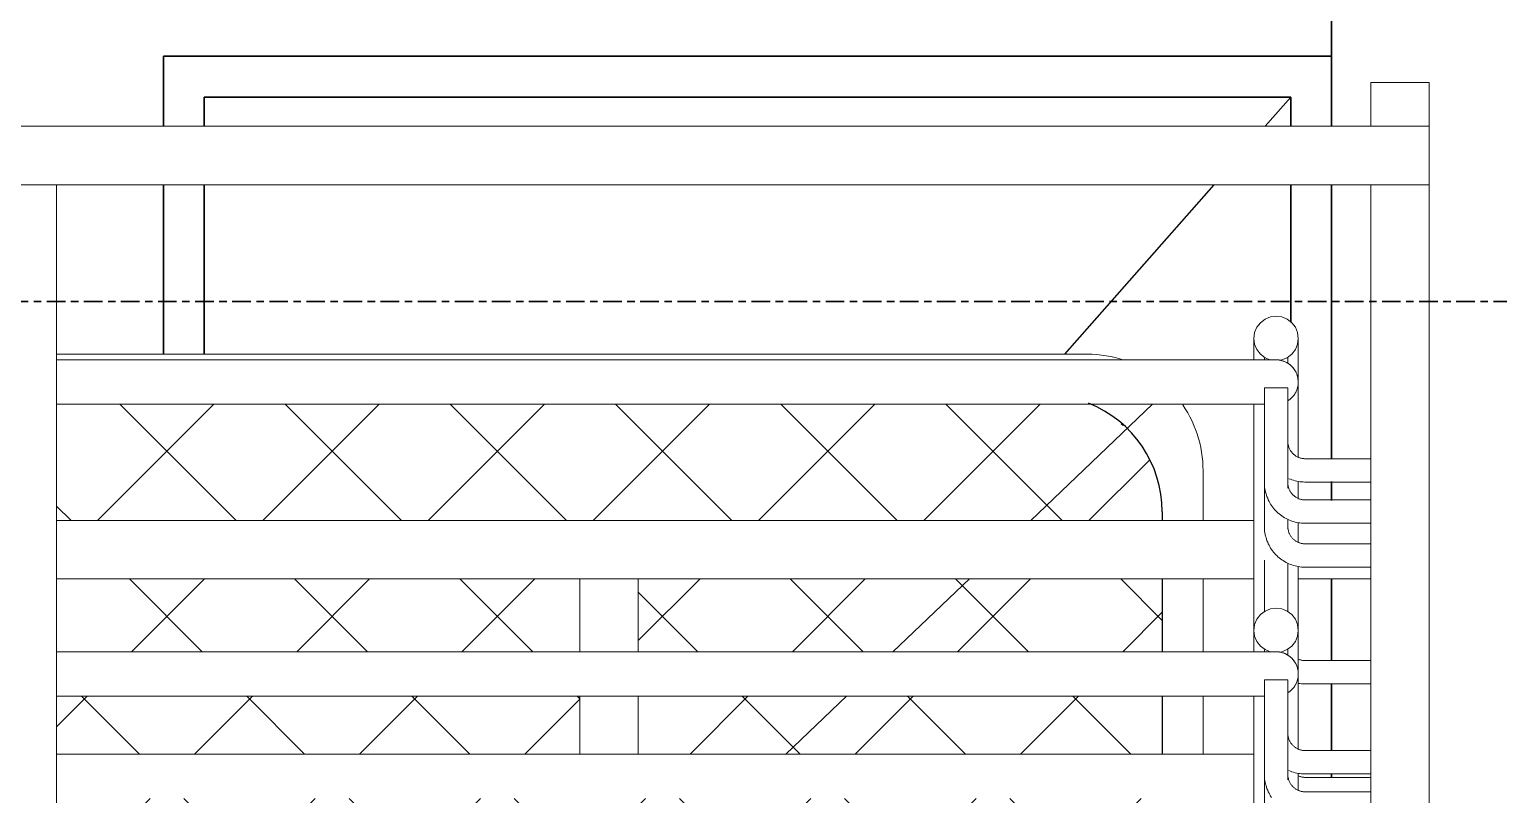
# Model space of a CAD drawing. Header units: millimetres. Extents: x -187664 to 435448, y -313239 to 299894.
# Drawn here: x 84035 to 85293, y -224818 to -224162 of the extents above; entities that cross this region are included whole.
import ezdxf

# ---------------------------------------------------------------- set-up
doc = ezdxf.new("R2010")
doc.units = ezdxf.units.MM
doc.linetypes.add('Centre', pattern=[31.75, 6.35, -4.7625, 15.875, -4.7625])
doc.layers.add('000 - EXISTING_CANOPY_MAIN_COLOR_1', color=7, linetype='Continuous')
for name, color, linetype, lineweight in [('A-DOOR-E', 7, 'Continuous', 25), ('A-DOOR-FRAM', 7, 'Continuous', 9), ('A-DOOR-OPNG', 7, 'Continuous', 9), ('A-FLOR-HRAL', 7, 'Continuous', 25), ('A-FLOR-LEVL', 7, 'Continuous', 35), ('I-WALL-E', 7, 'Continuous', 35), ('WALL-E', 7, 'Continuous', 35)]:
    doc.layers.add(name, color=color, linetype=linetype, lineweight=lineweight)

# ---------------------------------------------------------------- blocks, each defined once
blk = doc.blocks.new('Railing - RL7_Baluster Post-12396229-2150-01 ENTRANCE 1 ELEVATION 4')
at = {"layer": 'A-FLOR-HRAL', "color": 7, "lineweight": 9}
for p, q in [((17830.5, 102620), (17830.5, 103562.4)), ((17830.5, 102620), (17830.5, 103562.4)), ((17880.5, 103562.4), (17880.5, 102462.4)), ((17880.5, 102462.4), (17880.5, 103562.4)), ((17739.5, 103345), (17739.5, 103307.4)), ((17759.5, 103340.2), (17759.5, 103345)), ((17759.5, 103307.4), (17759.5, 103313.6)), ((17830.5, 103292.4), (17774.5, 103292.4)), ((17830.5, 103282.4), (17830.5, 103291.1)), ((17830.5, 103291.1), (17830.5, 103282.4)), ((17830.5, 103282.4), (17830.5, 103275.3)), ((17830.5, 103275.3), (17830.5, 103282.4)), ((17774.5, 103272.4), (17830.5, 103272.4)), ((17830.5, 103275.3), (17830.5, 103273.7)), ((17830.5, 103273.7), (17830.5, 103275.3)), ((17739.5, 103095), (17739.5, 103057.4)), ((17759.5, 103090.2), (17759.5, 103095))]:
    blk.add_line(p, q, dxfattribs=at)
at = {"layer": 'A-FLOR-HRAL', "color": 7, "lineweight": 9, "flags": 128}
for points in [[(17739.5, 103307.4), (17739.5, 103306), (17739.6, 103304.6), (17739.7, 103303.2), (17739.9, 103301.8), (17740.2, 103300.5), (17740.5, 103299.1), (17740.9, 103297.7), (17741.3, 103296.4), (17741.7, 103295.1), (17742.3, 103293.8), (17742.8, 103292.5), (17743.5, 103291.2), (17744.1, 103290), (17744.8, 103288.8), (17745.6, 103287.6), (17746.4, 103286.5), (17747.3, 103285.4), (17748.2, 103284.3), (17749.1, 103283.3), (17750.1, 103282.3), (17751.1, 103281.3), (17752.2, 103280.4), (17753.3, 103279.6), (17754.4, 103278.7), (17755.6, 103278), (17756.8, 103277.2), (17758, 103276.5), (17759.2, 103275.9), (17760.5, 103275.3), (17761.8, 103274.8), (17763.1, 103274.3), (17764.5, 103273.9), (17765.8, 103273.5), (17767.2, 103273.2), (17768.5, 103272.9), (17769.9, 103272.7), (17771.3, 103272.5), (17772.7, 103272.4), (17774.1, 103272.4), (17774.5, 103272.4)], [(17774.5, 103292.4), (17773.9, 103292.4), (17773.3, 103292.5), (17772.7, 103292.5), (17772.1, 103292.6), (17771.5, 103292.7), (17770.9, 103292.8), (17770.4, 103293), (17769.8, 103293.2), (17769.2, 103293.4), (17768.7, 103293.6), (17768.1, 103293.8), (17767.6, 103294.1), (17767, 103294.4), (17766.5, 103294.7), (17766, 103295), (17765.5, 103295.4), (17765.1, 103295.7), (17764.6, 103296.1), (17764.2, 103296.5), (17763.7, 103297), (17763.3, 103297.4), (17762.9, 103297.8), (17762.6, 103298.3), (17762.2, 103298.8), (17761.9, 103299.3), (17761.6, 103299.8), (17761.3, 103300.3), (17761, 103300.9), (17760.7, 103301.4), (17760.5, 103302), (17760.3, 103302.5), (17760.1, 103303.1), (17760, 103303.7), (17759.8, 103304.3), (17759.7, 103304.9), (17759.6, 103305.4), (17759.6, 103306), (17759.5, 103306.6), (17759.5, 103307.2), (17759.5, 103307.4)]]:
    blk.add_lwpolyline(points, dxfattribs=at)
blk = doc.blocks.new('Railing - RL7_Baluster Post-V143-2150-01 ENTRANCE 1 ELEVATION 4')
at = {"layer": 'A-FLOR-HRAL', "color": 7, "lineweight": 9}
for p, q in [((17830.5, 102620), (17830.5, 103462.4)), ((17830.5, 102620), (17830.5, 103462.4)), ((17880.5, 103462.4), (17880.5, 102362.4)), ((17880.5, 102362.4), (17880.5, 103462.4)), ((17739.5, 103278.5), (17739.5, 103234.5)), ((17759.5, 103234.5), (17759.5, 103275.3)), ((17830.5, 103192.4), (17774.5, 103192.4)), ((17830.5, 103182.4), (17830.5, 103191.1)), ((17830.5, 103191.1), (17830.5, 103182.4)), ((17830.5, 103182.4), (17830.5, 103173.7)), ((17830.5, 103173.7), (17830.5, 103182.4)), ((17774.5, 103172.4), (17830.5, 103172.4))]:
    blk.add_line(p, q, dxfattribs=at)
at = {"layer": 'A-FLOR-HRAL', "color": 7, "lineweight": 9, "flags": 128}
for points in [[(17774.5, 103192.4), (17773.9, 103192.4), (17773.3, 103192.5), (17772.7, 103192.5), (17772.1, 103192.6), (17771.5, 103192.7), (17770.9, 103192.8), (17770.4, 103193), (17769.8, 103193.2), (17769.2, 103193.4), (17768.7, 103193.6)], [(17768.5, 103172.9), (17769.9, 103172.7), (17771.3, 103172.5), (17772.7, 103172.4), (17774.1, 103172.4), (17774.5, 103172.4)]]:
    blk.add_lwpolyline(points, dxfattribs=at)
blk = doc.blocks.new('Railing - RL7_Baluster Post-V144-2150-01 ENTRANCE 1 ELEVATION 4')
at = {"layer": 'A-FLOR-HRAL', "color": 7, "lineweight": 9}
for p, q in [((17830.5, 102620), (17830.5, 103362.4)), ((17830.5, 102620), (17830.5, 103362.4)), ((17880.5, 103362.4), (17880.5, 102262.4)), ((17880.5, 102262.4), (17880.5, 103362.4)), ((17830.5, 103092.4), (17774.5, 103092.4)), ((17830.5, 103082.4), (17830.5, 103091.1)), ((17830.5, 103091.1), (17830.5, 103082.4)), ((17830.5, 103082.4), (17830.5, 103079.9)), ((17830.5, 103079.9), (17830.5, 103082.4)), ((17830.5, 103079.8), (17830.5, 103073.7)), ((17830.5, 103073.7), (17830.5, 103079.8))]:
    blk.add_line(p, q, dxfattribs=at)
at = {"layer": 'A-FLOR-HRAL', "color": 7, "lineweight": 9, "flags": 128}
blk.add_lwpolyline([(17774.5, 103092.4), (17773.9, 103092.4), (17773.3, 103092.5), (17772.7, 103092.5), (17772.1, 103092.6), (17771.5, 103092.7), (17770.9, 103092.8), (17770.4, 103093), (17769.8, 103093.2), (17769.2, 103093.4), (17768.7, 103093.6)], dxfattribs=at)
blk = doc.blocks.new('Railing - RL7_Baluster Post-V145-2150-01 ENTRANCE 1 ELEVATION 4')
at = {"layer": 'A-FLOR-HRAL', "color": 7, "lineweight": 9}
for p, q in [((17830.5, 102620), (17830.5, 103262.4)), ((17830.5, 102620), (17830.5, 103262.4)), ((17880.5, 103262.4), (17880.5, 102162.4)), ((17880.5, 102162.4), (17880.5, 103262.4))]:
    blk.add_line(p, q, dxfattribs=at)
blk = doc.blocks.new('Railing - RL7_Baluster Post-V146-2150-01 ENTRANCE 1 ELEVATION 4')
at = {"layer": 'A-FLOR-HRAL', "color": 7, "lineweight": 9}
for p, q in [((17153.5, 103262.4), (17203.5, 103262.4)), ((17203.5, 103262.4), (17153.5, 103262.4)), ((17153.5, 103262.4), (17153.5, 103200)), ((17153.5, 103200), (17153.5, 103262.4)), ((17203.5, 103200), (17203.5, 103262.4)), ((17203.5, 103200), (17203.5, 103262.4)), ((17153.5, 103162), (17153.5, 103112.4)), ((17153.5, 103112.4), (17153.5, 103162)), ((17203.5, 103112.4), (17203.5, 103162)), ((17203.5, 103112.4), (17203.5, 103162))]:
    blk.add_line(p, q, dxfattribs=at)
blk = doc.blocks.new('Railing - RL7_Baluster Post-V153-2150-01 ENTRANCE 1 ELEVATION 4')
at = {"layer": '000 - EXISTING_CANOPY_MAIN_COLOR_1', "color": 7, "lineweight": 9}
for p, q in [((17830.5, 102620), (17830.5, 103262.4)), ((17830.5, 102620), (17830.5, 103262.4)), ((17880.5, 103262.4), (17880.5, 102162.4)), ((17880.5, 102162.4), (17880.5, 103262.4))]:
    blk.add_line(p, q, dxfattribs=at)
blk = doc.blocks.new('Railing - RL7_Baluster Post-V154-2150-01 ENTRANCE 1 ELEVATION 4')
at = {"layer": '000 - EXISTING_CANOPY_MAIN_COLOR_1', "color": 7, "lineweight": 9}
for p, q in [((17830.5, 103262.4), (17830.5, 102620)), ((17830.5, 102620), (17830.5, 103262.4)), ((17880.5, 102162.4), (17880.5, 103262.4)), ((17880.5, 102162.4), (17880.5, 103262.4))]:
    blk.add_line(p, q, dxfattribs=at)
blk = doc.blocks.new('Railing - RL7_Baluster Post-V157-2150-01 ENTRANCE 1 ELEVATION 4')
at = {"layer": '000 - EXISTING_CANOPY_MAIN_COLOR_1', "color": 7, "lineweight": 9}
for p, q in [((17880.5, 103635.3), (17880.5, 102535.3)), ((17880.5, 102535.3), (17880.5, 103635.3)), ((17830.5, 102620), (17830.5, 103600)), ((17830.5, 102620), (17830.5, 103600)), ((17739.5, 103451.5), (17739.5, 103450)), ((17759.5, 103447.1), (17759.5, 103451.5)), ((17830.5, 103365.3), (17774.5, 103365.3)), ((17830.5, 103355.3), (17830.5, 103364)), ((17830.5, 103364), (17830.5, 103355.3)), ((17774.5, 103345.3), (17830.5, 103345.3)), ((17830.5, 103355.3), (17830.5, 103353.5)), ((17830.5, 103353.5), (17830.5, 103355.3)), ((17830.5, 103352.7), (17830.5, 103346.7)), ((17830.5, 103346.7), (17830.5, 103352.7)), ((17739.5, 103201.5), (17739.5, 103200)), ((17759.5, 103197.1), (17759.5, 103201.5)), ((17830.5, 103115.3), (17774.5, 103115.3)), ((17830.5, 103105.3), (17830.5, 103114)), ((17830.5, 103114), (17830.5, 103105.3)), ((17830.5, 103105.3), (17830.5, 103096.7)), ((17830.5, 103096.7), (17830.5, 103105.3)), ((17774.5, 103095.3), (17830.5, 103095.3))]:
    blk.add_line(p, q, dxfattribs=at)
at = {"layer": '000 - EXISTING_CANOPY_MAIN_COLOR_1', "color": 7, "lineweight": 9, "flags": 128}
for points in [[(17774.5, 103365.3), (17773.9, 103365.3), (17773.3, 103365.4), (17772.7, 103365.4), (17772.1, 103365.5), (17771.5, 103365.6), (17770.9, 103365.8), (17770.4, 103365.9), (17769.8, 103366.1), (17769.2, 103366.3), (17768.7, 103366.5), (17768.1, 103366.7), (17767.6, 103367), (17767, 103367.3), (17766.5, 103367.6), (17766, 103367.9), (17765.5, 103368.3), (17765.1, 103368.7), (17764.6, 103369), (17764.2, 103369.4), (17763.7, 103369.9), (17763.3, 103370.3), (17762.9, 103370.8), (17762.6, 103371.2), (17762.2, 103371.7), (17761.9, 103372.2), (17761.6, 103372.7), (17761.3, 103373.3), (17761, 103373.8), (17760.7, 103374.3), (17760.5, 103374.9), (17760.3, 103375.4), (17760.1, 103376), (17760, 103376.6), (17759.8, 103377.2), (17759.7, 103377.8), (17759.6, 103378.4), (17759.6, 103379), (17759.5, 103379.6)], [(17760.5, 103348.2), (17761.8, 103347.7), (17763.1, 103347.2), (17764.5, 103346.8), (17765.8, 103346.4), (17767.2, 103346.1), (17768.5, 103345.8), (17769.9, 103345.6), (17771.3, 103345.5), (17772.7, 103345.4), (17774.1, 103345.3), (17774.5, 103345.3)], [(17774.5, 103115.3), (17773.9, 103115.3), (17773.3, 103115.4), (17772.7, 103115.4), (17772.1, 103115.5), (17771.5, 103115.6), (17770.9, 103115.8), (17770.4, 103115.9), (17769.8, 103116.1), (17769.2, 103116.3), (17768.7, 103116.5), (17768.1, 103116.7), (17767.6, 103117), (17767, 103117.3), (17766.5, 103117.6), (17766, 103117.9), (17765.5, 103118.3), (17765.1, 103118.7), (17764.6, 103119), (17764.2, 103119.4), (17763.7, 103119.9), (17763.3, 103120.3), (17762.9, 103120.8), (17762.6, 103121.2), (17762.2, 103121.7), (17761.9, 103122.2), (17761.6, 103122.7), (17761.3, 103123.3), (17761, 103123.8), (17760.7, 103124.3), (17760.5, 103124.9), (17760.3, 103125.4), (17760.1, 103126), (17760, 103126.6), (17759.8, 103127.2), (17759.7, 103127.8), (17759.6, 103128.4), (17759.6, 103129), (17759.5, 103129.6)], [(17760.5, 103098.2), (17761.8, 103097.7), (17763.1, 103097.2), (17764.5, 103096.8), (17765.8, 103096.4), (17767.2, 103096.1), (17768.5, 103095.8), (17769.9, 103095.6), (17771.3, 103095.5), (17772.7, 103095.4), (17774.1, 103095.3), (17774.5, 103095.3)]]:
    blk.add_lwpolyline(points, dxfattribs=at)
blk = doc.blocks.new('Railing - Railing-6648742-2150-01 ENTRANCE 1 ELEVATION 4')
at = {"layer": 'A-FLOR-HRAL', "color": 7, "lineweight": 9}
for p, q in [((17730.5, 103468.3), (17730.5, 103450)), ((17768.5, 103366.1), (17768.5, 103468.3)), ((17730.5, 103412), (17730.5, 103200)), ((17768.5, 103330.8), (17768.5, 103345.9)), ((17768.5, 103293.2), (17768.5, 103310.6)), ((17768.5, 103193.2), (17768.5, 103273)), ((17730.5, 103218.3), (17730.5, 103200)), ((17768.5, 103116.1), (17768.5, 103218.3)), ((17768.5, 103116.1), (17768.5, 103173)), ((17730.5, 103162), (17730.5, 103093.4)), ((17730.5, 103162), (17730.5, 102843.4)), ((17730.5, 103112.4), (16705.5, 103112.4)), ((17768.5, 103093.4), (17768.5, 103095.9)), ((17768.5, 103080.8), (17768.5, 103095.9))]:
    blk.add_line(p, q, dxfattribs=at)
at = {"layer": 'A-FLOR-HRAL', "color": 7, "lineweight": 9, "flags": 128}
for points in [[(17768.5, 103468.3), (17767.9, 103473.3), (17766, 103477.9), (17762.9, 103481.8), (17759, 103484.8), (17754.4, 103486.8), (17749.5, 103487.4), (17744.6, 103486.8), (17740, 103484.8), (17736.1, 103481.8), (17733, 103477.9), (17731.1, 103473.3), (17730.5, 103468.3)], [(17730.5, 103468.3), (17731.1, 103463.4), (17733, 103458.8), (17736.1, 103454.9), (17740, 103451.8), (17744.4, 103450)], [(17752.3, 103449.5), (17754.4, 103449.9), (17759, 103451.8), (17762.9, 103454.9), (17766, 103458.8), (17767.9, 103463.4), (17768.5, 103468.3)], [(17768.5, 103218.3), (17767.9, 103223.3), (17766, 103227.9), (17762.9, 103231.8), (17759, 103234.8), (17754.4, 103236.8), (17749.5, 103237.4), (17744.6, 103236.8), (17740, 103234.8), (17736.1, 103231.8), (17733, 103227.9), (17731.1, 103223.3), (17730.5, 103218.3)], [(17730.5, 103218.3), (17731.1, 103213.4), (17733, 103208.8), (17736.1, 103204.9), (17740, 103201.8), (17744.4, 103200)], [(17752.3, 103199.5), (17754.4, 103199.9), (17759, 103201.8), (17762.9, 103204.9), (17766, 103208.8), (17767.9, 103213.4), (17768.5, 103218.3)]]:
    blk.add_lwpolyline(points, dxfattribs=at)
at = {"color": 7}
for name in ['Railing - RL7_Baluster Post-V157-2150-01 ENTRANCE 1 ELEVATION 4', 'Railing - RL7_Baluster Post-12396229-2150-01 ENTRANCE 1 ELEVATION 4', 'Railing - RL7_Baluster Post-V143-2150-01 ENTRANCE 1 ELEVATION 4', 'Railing - RL7_Baluster Post-V144-2150-01 ENTRANCE 1 ELEVATION 4', 'Railing - RL7_Baluster Post-V146-2150-01 ENTRANCE 1 ELEVATION 4', 'Railing - RL7_Baluster Post-V145-2150-01 ENTRANCE 1 ELEVATION 4', 'Railing - RL7_Baluster Post-V153-2150-01 ENTRANCE 1 ELEVATION 4', 'Railing - RL7_Baluster Post-V154-2150-01 ENTRANCE 1 ELEVATION 4']:
    blk.add_blockref(name, (0, 0), dxfattribs=at)
blk = doc.blocks.new('Top Rail Type - Top Rail_Internal_-6648773-2150-01 ENTRANCE 1 ELEVATION 4')
at = {"layer": 'A-FLOR-HRAL', "color": 7, "lineweight": 9}
for p, q in [((17880.5, 103687.4), (17830.5, 103687.4)), ((17830.5, 103687.4), (17830.5, 103650)), ((17830.5, 103687.4), (17830.5, 103650)), ((17880.5, 103637.2), (17880.5, 103687.4)), ((17880.5, 103312.4), (17880.5, 103687.4)), ((17880.5, 103637.2), (17880.5, 103262.4)), ((17830.5, 103600), (17830.5, 103262.4)), ((17830.5, 103600), (17830.5, 103312.4)), ((16705.5, 103312.4), (17730.5, 103312.4)), ((17730.5, 103312.4), (16705.5, 103312.4)), ((17830.5, 103312.4), (17830.5, 103262.4)), ((17880.5, 103262.4), (17880.5, 103312.4)), ((17730.5, 103262.4), (16705.5, 103262.4)), ((17730.5, 103262.4), (16705.5, 103262.4)), ((17830.5, 103262.4), (17768.5, 103262.4)), ((17830.5, 103262.4), (17768.5, 103262.4))]:
    blk.add_line(p, q, dxfattribs=at)
blk = doc.blocks.new('Railing - RL7_Baluster Post-V161-2150-01 ENTRANCE 1 ELEVATION 4')
at = {"layer": '000 - EXISTING_CANOPY_MAIN_COLOR_1', "color": 7, "lineweight": 9}
for p, q in [((13105.5, 103600), (13055.5, 103600)), ((13055.5, 103600), (13105.5, 103600)), ((13105.5, 103600), (13105.5, 102500)), ((13105.5, 102620), (13105.5, 103600))]:
    blk.add_line(p, q, dxfattribs=at)
blk = doc.blocks.new('Railing - RL7_Baluster Post-V162-2150-01 ENTRANCE 1 ELEVATION 4')
at = {"layer": '000 - EXISTING_CANOPY_MAIN_COLOR_1', "color": 7, "lineweight": 9}
for p, q in [((17880.5, 103600), (17830.5, 103600)), ((17830.5, 103600), (17880.5, 103600)), ((17830.5, 102620), (17830.5, 103600)), ((17830.5, 102620), (17830.5, 103600)), ((17880.5, 103600), (17880.5, 102500)), ((17880.5, 102500), (17880.5, 103600)), ((17830.5, 103320), (17830.5, 103328.7)), ((17830.5, 103328.7), (17830.5, 103320)), ((17830.5, 103320), (17830.5, 103315)), ((17830.5, 103315), (17830.5, 103320)), ((17830.5, 103314.4), (17830.5, 103311.3)), ((17830.5, 103311.3), (17830.5, 103314.4)), ((17830.5, 103070), (17830.5, 103078.7)), ((17830.5, 103078.7), (17830.5, 103070))]:
    blk.add_line(p, q, dxfattribs=at)
at = {"layer": '000 - EXISTING_CANOPY_MAIN_COLOR_1', "color": 7, "lineweight": 9, "flags": 128}
for points in [[(17739.5, 103345), (17739.5, 103343.6), (17739.6, 103342.2), (17739.7, 103340.8), (17739.9, 103339.4), (17740.2, 103338), (17740.5, 103336.7), (17740.9, 103335.3), (17741.3, 103334), (17741.7, 103332.7), (17742.3, 103331.4), (17742.8, 103330.1), (17743.5, 103328.8), (17744.1, 103327.6), (17744.8, 103326.4), (17745.6, 103325.2)], [(17760.3, 103340.1), (17760.1, 103340.7), (17760, 103341.3), (17759.8, 103341.9), (17759.7, 103342.5), (17759.6, 103343), (17759.6, 103343.6), (17759.5, 103344.2), (17759.5, 103344.8), (17759.5, 103345)], [(17764.2, 103334.1), (17763.7, 103334.5), (17763.3, 103335), (17762.9, 103335.4), (17762.6, 103335.9), (17762.2, 103336.4), (17761.9, 103336.9), (17761.6, 103337.4), (17761.3, 103337.9), (17761, 103338.5)], [(17774.5, 103330), (17773.9, 103330), (17773.3, 103330), (17772.7, 103330.1), (17772.1, 103330.2), (17771.5, 103330.3), (17770.9, 103330.4), (17770.4, 103330.6), (17769.8, 103330.8), (17769.2, 103331), (17768.7, 103331.2)], [(17751.1, 103318.9), (17752.2, 103318), (17753.3, 103317.2), (17754.4, 103316.3)], [(17756.8, 103314.8), (17758, 103314.1), (17759.2, 103313.5), (17760.5, 103312.9), (17761.8, 103312.4), (17763.1, 103311.9), (17764.5, 103311.5), (17765.8, 103311.1), (17767.2, 103310.8), (17768.5, 103310.5), (17769.9, 103310.3), (17771.3, 103310.1), (17772.7, 103310), (17774.1, 103310), (17774.5, 103310)], [(17739.5, 103095), (17739.5, 103093.6), (17739.6, 103092.2), (17739.7, 103090.8), (17739.9, 103089.4), (17740.2, 103088), (17740.5, 103086.7), (17740.9, 103085.3), (17741.3, 103084), (17741.7, 103082.7), (17742.3, 103081.4), (17742.8, 103080.1)], [(17760.3, 103090.1), (17760.1, 103090.7), (17760, 103091.3), (17759.8, 103091.9), (17759.7, 103092.5), (17759.6, 103093), (17759.6, 103093.6), (17759.5, 103094.2), (17759.5, 103094.8), (17759.5, 103095)], [(17764.2, 103084.1), (17763.7, 103084.5), (17763.3, 103085), (17762.9, 103085.4), (17762.6, 103085.9), (17762.2, 103086.4), (17761.9, 103086.9), (17761.6, 103087.4), (17761.3, 103087.9), (17761, 103088.5)], [(17774.5, 103080), (17773.9, 103080), (17773.3, 103080), (17772.7, 103080.1), (17772.1, 103080.2), (17771.5, 103080.3), (17770.9, 103080.4), (17770.4, 103080.6), (17769.8, 103080.8), (17769.2, 103081), (17768.7, 103081.2)], [(17743.5, 103078.8), (17744.1, 103077.6), (17744.8, 103076.4), (17745.6, 103075.2)]]:
    blk.add_lwpolyline(points, dxfattribs=at)
blk = doc.blocks.new('Railing - RL7_Baluster Post-V164-2150-01 ENTRANCE 1 ELEVATION 4')
at = {"layer": '000 - EXISTING_CANOPY_MAIN_COLOR_1', "color": 7, "lineweight": 9}
for p, q in [((17880.5, 103600), (17830.5, 103600)), ((17830.5, 103600), (17880.5, 103600)), ((17830.5, 102620), (17830.5, 103600)), ((17830.5, 102500), (17830.5, 103600)), ((17880.5, 103600), (17880.5, 102500)), ((17880.5, 102500), (17880.5, 103600)), ((17739.5, 103426), (17739.5, 103345)), ((17739.5, 103426), (17749.5, 103426)), ((17749.5, 103426), (17740.8, 103426)), ((17749.5, 103426), (17759.5, 103426)), ((17755.8, 103426), (17749.5, 103426)), ((17758.2, 103426), (17756.6, 103426)), ((17759.5, 103345), (17759.5, 103426)), ((17830.5, 103330), (17774.5, 103330)), ((17830.5, 103320), (17830.5, 103328.7)), ((17830.5, 103328.7), (17830.5, 103320)), ((17830.5, 103320), (17830.5, 103315)), ((17830.5, 103315), (17830.5, 103320)), ((17774.5, 103310), (17830.5, 103310)), ((17830.5, 103314.4), (17830.5, 103311.3)), ((17830.5, 103311.3), (17830.5, 103314.4)), ((17739.5, 103176), (17739.5, 103095)), ((17739.5, 103176), (17749.5, 103176)), ((17749.5, 103176), (17740.8, 103176)), ((17749.5, 103176), (17759.5, 103176)), ((17755.8, 103176), (17749.5, 103176)), ((17758.2, 103176), (17756.6, 103176)), ((17759.5, 103095), (17759.5, 103176)), ((17830.5, 103080), (17774.5, 103080)), ((17830.5, 103070), (17830.5, 103078.7)), ((17830.5, 103078.7), (17830.5, 103070))]:
    blk.add_line(p, q, dxfattribs=at)
at = {"layer": '000 - EXISTING_CANOPY_MAIN_COLOR_1', "color": 7, "lineweight": 9, "flags": 128}
for points in [[(17739.5, 103345), (17739.5, 103343.6), (17739.6, 103342.2), (17739.7, 103340.8), (17739.9, 103339.4), (17740.2, 103338), (17740.5, 103336.7), (17740.9, 103335.3), (17741.3, 103334), (17741.7, 103332.7), (17742.3, 103331.4), (17742.8, 103330.1), (17743.5, 103328.8), (17744.1, 103327.6), (17744.8, 103326.4), (17745.6, 103325.2), (17746.4, 103324.1), (17747.3, 103323), (17748.2, 103321.9), (17749.1, 103320.9), (17750.1, 103319.9), (17751.1, 103318.9), (17752.2, 103318), (17753.3, 103317.2), (17754.4, 103316.3), (17755.6, 103315.5), (17756.8, 103314.8), (17758, 103314.1), (17759.2, 103313.5), (17760.5, 103312.9), (17761.8, 103312.4), (17763.1, 103311.9), (17764.5, 103311.5), (17765.8, 103311.1), (17767.2, 103310.8), (17768.5, 103310.5), (17769.9, 103310.3), (17771.3, 103310.1), (17772.7, 103310), (17774.1, 103310), (17774.5, 103310)], [(17774.5, 103330), (17773.9, 103330), (17773.3, 103330), (17772.7, 103330.1), (17772.1, 103330.2), (17771.5, 103330.3), (17770.9, 103330.4), (17770.4, 103330.6), (17769.8, 103330.8), (17769.2, 103331), (17768.7, 103331.2), (17768.1, 103331.4), (17767.6, 103331.7), (17767, 103332), (17766.5, 103332.3), (17766, 103332.6), (17765.5, 103333), (17765.1, 103333.3), (17764.6, 103333.7), (17764.2, 103334.1), (17763.7, 103334.5), (17763.3, 103335), (17762.9, 103335.4), (17762.6, 103335.9), (17762.2, 103336.4), (17761.9, 103336.9), (17761.6, 103337.4), (17761.3, 103337.9), (17761, 103338.5), (17760.7, 103339), (17760.5, 103339.6), (17760.3, 103340.1), (17760.1, 103340.7), (17760, 103341.3), (17759.8, 103341.9), (17759.7, 103342.5), (17759.6, 103343), (17759.6, 103343.6), (17759.5, 103344.2), (17759.5, 103344.8), (17759.5, 103345)], [(17739.5, 103095), (17739.5, 103093.6), (17739.6, 103092.2), (17739.7, 103090.8), (17739.9, 103089.4), (17740.2, 103088), (17740.5, 103086.7), (17740.9, 103085.3), (17741.3, 103084), (17741.7, 103082.7), (17742.3, 103081.4), (17742.8, 103080.1), (17743.5, 103078.8), (17744.1, 103077.6), (17744.8, 103076.4)], [(17774.5, 103080), (17773.9, 103080), (17773.3, 103080), (17772.7, 103080.1), (17772.1, 103080.2), (17771.5, 103080.3), (17770.9, 103080.4), (17770.4, 103080.6), (17769.8, 103080.8), (17769.2, 103081), (17768.7, 103081.2), (17768.1, 103081.4), (17767.6, 103081.7), (17767, 103082), (17766.5, 103082.3), (17766, 103082.6), (17765.5, 103083), (17765.1, 103083.3), (17764.6, 103083.7), (17764.2, 103084.1), (17763.7, 103084.5), (17763.3, 103085), (17762.9, 103085.4), (17762.6, 103085.9), (17762.2, 103086.4), (17761.9, 103086.9), (17761.6, 103087.4), (17761.3, 103087.9), (17761, 103088.5), (17760.7, 103089), (17760.5, 103089.6), (17760.3, 103090.1), (17760.1, 103090.7), (17760, 103091.3), (17759.8, 103091.9), (17759.7, 103092.5), (17759.6, 103093), (17759.6, 103093.6), (17759.5, 103094.2), (17759.5, 103094.8), (17759.5, 103095)]]:
    blk.add_lwpolyline(points, dxfattribs=at)
blk = doc.blocks.new('Railing - Railing-6650173-2150-01 ENTRANCE 1 ELEVATION 4')
at = {"layer": '000 - EXISTING_CANOPY_MAIN_COLOR_1', "color": 7, "lineweight": 9}
for p, q in [((17749.5, 103450), (16705.5, 103450)), ((16705.5, 103412), (17739.5, 103412)), ((17749.5, 103200), (16705.5, 103200)), ((16705.5, 103162), (17739.5, 103162))]:
    blk.add_line(p, q, dxfattribs=at)
for centre, start, end in [((17749.5, 103431), 81.5795, 90), ((17749.5, 103431), 0, 81.5518), ((17749.5, 103431), 301.906, 0), ((17749.5, 103181), 81.5795, 90), ((17749.5, 103181), 60, 81.5518), ((17749.5, 103181), 0, 58.3642), ((17749.5, 103181), 301.906, 0)]:
    blk.add_arc(centre, 19, start, end, dxfattribs=at)
for points, knots in [([(17749.5, 103450), (17749.9, 103450), (17750.7, 103450), (17752, 103449.9), (17753.2, 103449.6), (17754.4, 103449.4), (17755.6, 103449), (17756.8, 103448.6), (17757.9, 103448.1), (17759, 103447.5), (17760.1, 103446.8), (17761.4, 103445.8), (17762.7, 103444.7), (17763.8, 103443.5), (17764.8, 103442.3), (17766, 103440.5), (17767.1, 103438.3), (17768.2, 103435.1), (17768.5, 103432.7), (17768.5, 103431)], [0.5, 0.5, 0.5, 0.5, 0.5208333, 0.5416667, 0.5625, 0.5833333, 0.6041667, 0.625, 0.6458333, 0.6666667, 0.6875, 0.7083333, 0.75, 0.7708333, 0.7916667, 0.8333333, 0.875, 0.9166667, 1, 1, 1, 1]), ([(17768.5, 103431), (17768.5, 103429.3), (17768.2, 103426.9), (17767.1, 103423.7), (17766, 103421.5), (17764.8, 103419.7), (17763.8, 103418.5), (17762.7, 103417.3), (17761.3, 103416), (17760.1, 103415.2), (17759.5, 103414.9)], [0, 0, 0, 0, 0.0833333, 0.125, 0.1666667, 0.2083333, 0.2291667, 0.25, 0.2916667, 0.3227447, 0.3227447, 0.3227447, 0.3227447]), ([(17749.5, 103200), (17749.9, 103200), (17750.7, 103200), (17752, 103199.9), (17753.2, 103199.6), (17754.4, 103199.4), (17755.6, 103199), (17756.8, 103198.6), (17757.9, 103198.1), (17759, 103197.5), (17760.1, 103196.8), (17761.4, 103195.8), (17762.7, 103194.7), (17763.8, 103193.5), (17764.8, 103192.3), (17766, 103190.5), (17767.1, 103188.3), (17768.2, 103185.1), (17768.5, 103182.7), (17768.5, 103181)], [0.5, 0.5, 0.5, 0.5, 0.5208333, 0.5416667, 0.5625, 0.5833333, 0.6041667, 0.625, 0.6458333, 0.6666667, 0.6875, 0.7083333, 0.75, 0.7708333, 0.7916667, 0.8333333, 0.875, 0.9166667, 1, 1, 1, 1]), ([(17768.5, 103181), (17768.5, 103179.3), (17768.2, 103176.9), (17767.1, 103173.7), (17766, 103171.5), (17764.8, 103169.7), (17763.8, 103168.5), (17762.7, 103167.3), (17761.3, 103166), (17760.1, 103165.2), (17759.5, 103164.9)], [0, 0, 0, 0, 0.0833333, 0.125, 0.1666667, 0.2083333, 0.2291667, 0.25, 0.2916667, 0.3227447, 0.3227447, 0.3227447, 0.3227447])]:
    blk.add_open_spline(points, degree=3, knots=knots, dxfattribs=at)
at = {"color": 7}
for name, p in [('Railing - RL7_Baluster Post-V161-2150-01 ENTRANCE 1 ELEVATION 4', (3600, 0)), ('Railing - RL7_Baluster Post-V162-2150-01 ENTRANCE 1 ELEVATION 4', (0, 0)), ('Railing - RL7_Baluster Post-V162-2150-01 ENTRANCE 1 ELEVATION 4', (0, 0)), ('Railing - RL7_Baluster Post-V164-2150-01 ENTRANCE 1 ELEVATION 4', (0, 0)), ('Railing - RL7_Baluster Post-V162-2150-01 ENTRANCE 1 ELEVATION 4', (0, 0))]:
    blk.add_blockref(name, p, dxfattribs=at)
blk = doc.blocks.new('Top Rail Type - Top Rail_Internal_-6650361-2150-01 ENTRANCE 1 ELEVATION 4')
at = {"layer": '000 - EXISTING_CANOPY_MAIN_COLOR_1', "color": 7, "lineweight": 9}
for p, q in [((17880.5, 103650), (12627, 103650)), ((12677, 103650), (17830.5, 103650)), ((17830.5, 103650), (17880.5, 103650)), ((17880.5, 103650), (17880.5, 103600)), ((17880.5, 103650), (17880.5, 103600)), ((12627, 103600), (17880.5, 103600)), ((12677, 103600), (17830.5, 103600)), ((17880.5, 103600), (17830.5, 103600))]:
    blk.add_line(p, q, dxfattribs=at)
blk = doc.blocks.new('DPA_DR-SG-SW  REVERSE - D1_1000x2150 mm-12826290-2150-01 ENTRANCE 1 ELEVATION 4')
at = {"layer": '000 - EXISTING_CANOPY_MAIN_COLOR_1', "color": 7}
for p, q in [((16797, 103710), (16797, 103650)), ((16797, 103710), (16797, 103650)), ((16797, 103710), (17797, 103710)), ((17797, 103710), (16797, 103710)), ((17797, 103710), (17797, 103650)), ((17797, 103650), (17797, 103710)), ((16832, 103675), (17762, 103675)), ((17762, 103675), (16832, 103675)), ((16832, 103650), (16832, 103675)), ((16832, 103675), (16832, 103650)), ((16832, 103650), (16832, 103675)), ((16832, 103675), (16832, 103650)), ((16832, 103675), (17762, 103675)), ((17762, 103675), (16832, 103675)), ((17762, 103675), (17740, 103650)), ((17762, 103675), (17762, 103650)), ((17762, 103675), (17762, 103650)), ((17762, 103675), (17762, 103650)), ((17762, 103650), (17762, 103675)), ((16797, 103600), (16797, 103454.9)), ((16797, 103600), (16797, 103454.9)), ((16832, 103454.9), (16832, 103600)), ((16832, 103600), (16832, 103454.9)), ((16832, 103454.9), (16832, 103600)), ((16832, 103600), (16832, 103454.9)), ((17696.1, 103600), (17568.5, 103455)), ((17762, 103600), (17762, 103482.5)), ((17762, 103600), (17762, 103482.5)), ((17762, 103600), (17762, 103482.5)), ((17762, 103482.5), (17762, 103600)), ((17797, 103600), (17797, 103365)), ((17797, 103365), (17797, 103600)), ((17797, 103345.7), (17797, 103329.7)), ((17797, 103329.7), (17797, 103345.7)), ((17797, 103262.4), (17797, 103192.1)), ((17797, 103192.1), (17797, 103262.4)), ((17797, 103172.7), (17797, 103115)), ((17797, 103115), (17797, 103172.7)), ((17797, 103095.7), (17797, 103092.1)), ((17797, 103092.1), (17797, 103095.7))]:
    blk.add_line(p, q, dxfattribs=at)
blk = doc.blocks.new('DR-SG-SW-Wire Screen - 1100x2000 mm-12981475-2150-01 ENTRANCE 1 ELEVATION 4')
at = {"layer": 'A-DOOR-E', "lineweight": 9}
h = blk.add_hatch(dxfattribs=at)
h.set_pattern_fill('FP_7', style=0, pattern_type=2)
h.set_pattern_definition([(135, (19452.29, 102654.86), (70.7107, 70.7107), []), (45, (19452.29, 102654.86), (70.7107, -70.7107), [])])
h.paths.add_polyline_path([(17203.5, 102552), (17652, 102552), (17652, 102570), (17203.5, 102570)])
h.paths.add_polyline_path([(17097, 102552), (17153.5, 102552), (17153.5, 102570), (16705.5, 102570), (16705.5, 102552), (16896.9, 102552)])
h.paths.add_polyline_path([(16622, 102552), (16655.5, 102552), (16655.5, 102570), (16622, 102570)])
h.paths.add_polyline_path([(17229.2, 102620), (17652, 102620), (17652, 102824.4), (17203.5, 102824.4), (17203.5, 102620), (17209.2, 102620)])
h.paths.add_polyline_path([(17153.5, 102620), (17153.5, 102824.4), (16705.5, 102824.4), (16705.5, 102620), (16896.9, 102620)])
h.paths.add_polyline_path([(16622, 102620), (16655.5, 102620), (16655.5, 102824.4), (16622, 102824.4), (16622, 102688.9)])
h.paths.add_polyline_path([(17287.3, 102862.4), (17652, 102862.4), (17652, 103074.4), (17203.5, 103074.4), (17203.5, 102862.4), (17248.2, 102862.4)])
h.paths.add_polyline_path([(17153.5, 102862.4), (17153.5, 103074.4), (16705.5, 103074.4), (16705.5, 102862.4), (17053, 102862.4)])
h.paths.add_polyline_path([(16655.5, 102862.4), (16655.5, 103074.4), (16622, 103074.4), (16622, 102862.4)])
h.paths.add_polyline_path([(17153.5, 103112.4), (17153.5, 103162), (16705.5, 103162), (16705.5, 103112.4), (17053, 103112.4)])
h.paths.add_polyline_path([(17203.5, 103112.4), (17652, 103112.4), (17652, 103162), (17203.5, 103162), (17203.5, 103158)])
h.paths.add_polyline_path([(16655.5, 103112.4), (16655.5, 103162), (16622, 103162), (16622, 103112.4)])
h.paths.add_polyline_path([(16896.9, 103200), (17153.5, 103200), (17153.5, 103262.4), (16705.5, 103262.4), (16705.5, 103200), (16740.7, 103200)])
h.paths.add_polyline_path([(17443.4, 103200), (17652, 103200), (17652, 103262.4), (17203.5, 103262.4), (17203.5, 103200), (17365.3, 103200)])
h.paths.add_polyline_path([(16655.5, 103200), (16655.5, 103262.4), (16622, 103262.4), (16622, 103200)])
h.paths.add_polyline_path([(16622, 103312.4), (16655.5, 103312.4), (16655.5, 103393.8), (16651.3, 103390.6), (16635.4, 103369.9), (16625.4, 103345.7), (16622, 103314.4)])
h.paths.add_polyline_path([(16705.5, 103312.4), (17652, 103312.4), (17652, 103319.9), (17648.6, 103345.7), (17638.6, 103369.9), (17620.1, 103392.6), (17599.6, 103407.5), (17588.6, 103412), (16705.5, 103412), (16705.5, 103314.4)])
at = {"layer": 'A-DOOR-E', "color": 7}
for p, q in [((17652, 103319.9), (17652, 103312.4)), ((17652, 103319.9), (17652, 103312.4)), ((17652, 103262.4), (17652, 103200)), ((17652, 103262.4), (17652, 103200)), ((17652, 103162), (17652, 103112.4)), ((17652, 103162), (17652, 103112.4))]:
    blk.add_line(p, q, dxfattribs=at)
blk.add_arc((17552, 103319.9), 100, 0, 68.3165, dxfattribs=at)
blk.add_arc((17552, 103319.9), 100, 0, 68.3165, dxfattribs=at)
at = {"layer": 'A-DOOR-FRAM', "color": 7}
for p, q in [((17587, 103455), (16705.5, 103455)), ((17616.9, 103395.1), (17618.5, 103393.9)), ((17687, 103312.4), (17687, 103355)), ((17687, 103200), (17687, 103262.4)), ((17687, 103112.4), (17687, 103162))]:
    blk.add_line(p, q, dxfattribs=at)
at = {"layer": 'A-DOOR-FRAM', "color": 7, "flags": 128}
for points in [[(17618.2, 103450), (17615.7, 103450.8), (17611.8, 103451.9), (17607.9, 103452.8), (17604, 103453.5), (17600.1, 103454.1), (17596.1, 103454.6), (17592.1, 103454.9), (17588.1, 103455), (17587, 103455)], [(17687, 103355), (17686.9, 103359), (17686.7, 103363), (17686.3, 103367), (17685.7, 103370.9), (17685, 103374.9), (17684.2, 103378.8), (17683.1, 103382.6), (17681.9, 103386.5), (17680.6, 103390.2), (17679.1, 103393.9), (17677.5, 103397.6), (17675.7, 103401.2), (17673.8, 103404.7), (17671.7, 103408.1), (17669.6, 103411.5)]]:
    blk.add_lwpolyline(points, dxfattribs=at)
at = {"layer": 'A-DOOR-OPNG', "color": 7}
for p, q in [((17643.8, 103412), (17539.4, 103312.4)), ((17487, 103262.4), (17421.5, 103200)), ((17381.7, 103162), (17329.7, 103112.4))]:
    blk.add_line(p, q, dxfattribs=at)

msp = doc.modelspace()

# ---------------------------------------------------------------- linework, layer by layer
at = {"layer": 'A-FLOR-LEVL', "color": 7, "linetype": 'Centre'}
msp.add_line((60861.22, -224395.198), (102094.163, -224395.198), dxfattribs=at)
at = {"layer": 'I-WALL-E', "color": 7}
for p, q in [((85149.647, -222345.198), (85149.647, -224245.198)), ((85149.647, -224245.198), (85149.647, -222395.198)), ((85149.647, -224530.219), (85149.647, -224295.198)), ((85149.647, -224295.198), (85149.647, -224530.219)), ((85149.647, -224565.539), (85149.647, -224549.537)), ((85149.647, -224549.537), (85149.647, -224565.539)), ((85149.647, -224703.135), (85149.647, -224632.794)), ((85149.647, -224632.794), (85149.647, -224703.135)), ((85149.647, -224780.219), (85149.647, -224722.454)), ((85149.647, -224722.454), (85149.647, -224780.219)), ((85149.647, -224803.135), (85149.647, -224799.537)), ((85149.647, -224799.537), (85149.647, -224803.135))]:
    msp.add_line(p, q, dxfattribs=at)
at = {"layer": 'WALL-E', "color": 7}
for p, q in [((85149.647, -224185.198), (84149.647, -224185.198)), ((84149.647, -224185.198), (84149.647, -224245.198)), ((84149.647, -224245.198), (84149.647, -224185.198)), ((84149.647, -224185.198), (85149.647, -224185.198)), ((84149.647, -224245.198), (84149.647, -224185.198)), ((85149.647, -224245.198), (85149.647, -224185.198)), ((85149.647, -224185.198), (85149.647, -224245.198)), ((85149.647, -224185.198), (85149.647, -224245.198)), ((84149.647, -224295.198), (84149.647, -224440.302)), ((84149.647, -224440.302), (84149.647, -224295.198)), ((84149.647, -224440.302), (84149.647, -224295.198)), ((85149.647, -224530.219), (85149.647, -224295.198)), ((85149.647, -224295.198), (85149.647, -224530.219)), ((85149.647, -224295.198), (85149.647, -224530.219)), ((85149.647, -224565.539), (85149.647, -224549.537)), ((85149.647, -224549.537), (85149.647, -224565.539)), ((85149.647, -224549.537), (85149.647, -224565.539)), ((85149.647, -224703.135), (85149.647, -224632.794)), ((85149.647, -224632.794), (85149.647, -224703.135)), ((85149.647, -224632.794), (85149.647, -224703.135)), ((85149.647, -224780.219), (85149.647, -224722.454)), ((85149.647, -224722.454), (85149.647, -224780.219)), ((85149.647, -224722.454), (85149.647, -224780.219)), ((85149.647, -224803.135), (85149.647, -224799.537)), ((85149.647, -224799.537), (85149.647, -224803.135)), ((85149.647, -224799.537), (85149.647, -224803.135))]:
    msp.add_line(p, q, dxfattribs=at)

# ---------------------------------------------------------------- block references
at = {"layer": 'A-DOOR-E', "color": 7}
for name in ['DPA_DR-SG-SW  REVERSE - D1_1000x2150 mm-12826290-2150-01 ENTRANCE 1 ELEVATION 4', 'DR-SG-SW-Wire Screen - 1100x2000 mm-12981475-2150-01 ENTRANCE 1 ELEVATION 4']:
    msp.add_blockref(name, (67352.626, -327895.198), dxfattribs=at)
at = {"layer": 'A-FLOR-HRAL', "color": 7, "lineweight": 9}
for name in ['Top Rail Type - Top Rail_Internal_-6648773-2150-01 ENTRANCE 1 ELEVATION 4', 'Top Rail Type - Top Rail_Internal_-6650361-2150-01 ENTRANCE 1 ELEVATION 4', 'Railing - Railing-6648742-2150-01 ENTRANCE 1 ELEVATION 4', 'Railing - Railing-6650173-2150-01 ENTRANCE 1 ELEVATION 4']:
    msp.add_blockref(name, (67352.626, -327895.198), dxfattribs=at)

doc.saveas('drawing.dxf')
